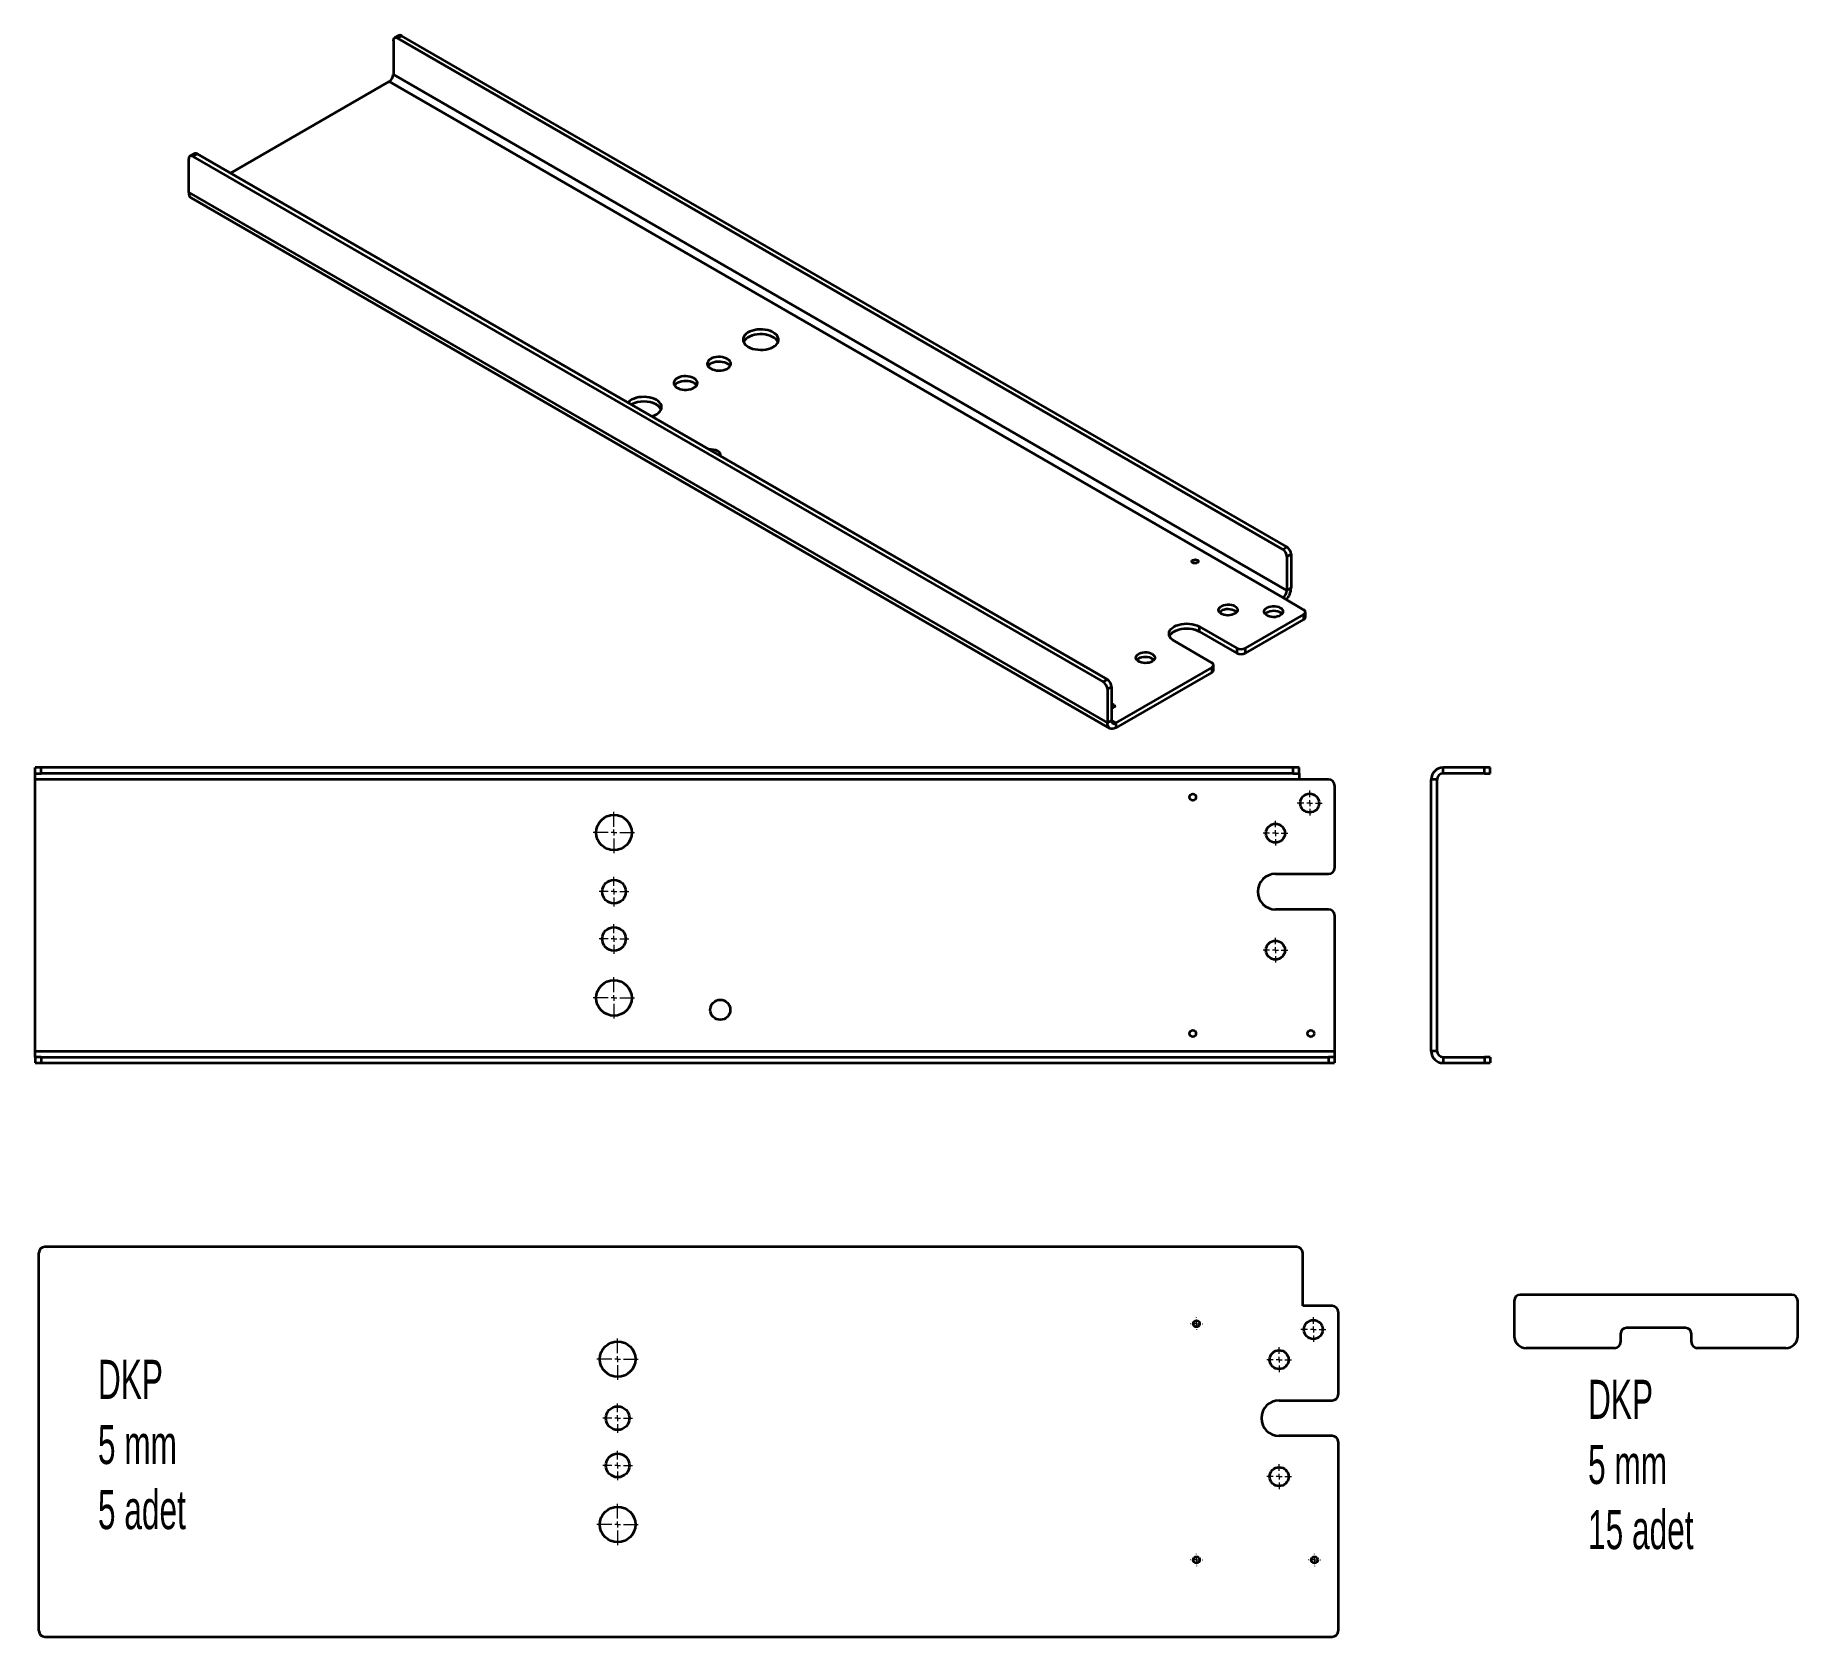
# Model space of a CAD drawing. Header units: millimetres. Extents: x -476 to 1016, y -202 to 1154.
import ezdxf

# ---------------------------------------------------------------- set-up
doc = ezdxf.new("R2010")
doc.units = ezdxf.units.MM
doc.styles.add('SLDTEXTSTYLE0', font='TXT', dxfattribs={"width": 0.605})

# ---------------------------------------------------------------- blocks, each defined once
blk = doc.blocks.new('SW_CENTERMARKSYMBOL_0')
at = {"color": 0, "linetype": 'Continuous', "lineweight": 18}
for p, q in [((-5, 0), (-10.5, 0)), ((0, 0), (-2.5, 0)), ((0, 5), (0, 10.5)), ((0, 0), (0, 2.5)), ((0, 0), (0, -2.5)), ((0, 0), (2.5, 0)), ((5, 0), (10.5, 0)), ((0, -5), (0, -10.5))]:
    blk.add_line(p, q, dxfattribs=at)
blk = doc.blocks.new('SW_CENTERMARKSYMBOL_1')
at = {"color": 0, "linetype": 'Continuous', "lineweight": 18}
for p, q in [((-5, 0), (-10.5, 0)), ((0, 0), (-2.5, 0)), ((0, 5), (0, 10.5)), ((0, 0), (0, 2.5)), ((0, 0), (0, -2.5)), ((0, 0), (2.5, 0)), ((5, 0), (10.5, 0)), ((0, -5), (0, -10.5))]:
    blk.add_line(p, q, dxfattribs=at)
blk = doc.blocks.new('SW_CENTERMARKSYMBOL_2')
at = {"color": 0, "linetype": 'Continuous', "lineweight": 18}
for p, q in [((-5, 0), (-10.5, 0)), ((0, 0), (-2.5, 0)), ((0, 5), (0, 10.5)), ((0, 0), (0, 2.5)), ((0, 0), (0, -2.5)), ((0, 0), (2.5, 0)), ((5, 0), (10.5, 0)), ((0, -5), (0, -10.5))]:
    blk.add_line(p, q, dxfattribs=at)
blk = doc.blocks.new('SW_CENTERMARKSYMBOL_3')
at = {"color": 0, "linetype": 'Continuous', "lineweight": 18}
for p, q in [((0, 5), (0, 17.5)), ((-5, 0), (-17.5, 0)), ((0, 0), (-2.5, 0)), ((0, 0), (0, 2.5)), ((0, 0), (0, -2.5)), ((0, 0), (2.5, 0)), ((5, 0), (17.5, 0)), ((0, -5), (0, -17.5))]:
    blk.add_line(p, q, dxfattribs=at)
blk = doc.blocks.new('SW_CENTERMARKSYMBOL_4')
at = {"color": 0, "linetype": 'Continuous', "lineweight": 18}
for p, q in [((-5, 0), (-12.5, 0)), ((0, 0), (-2.5, 0)), ((0, 5), (0, 12.5)), ((0, 0), (0, 2.5)), ((0, 0), (0, -2.5)), ((0, 0), (2.5, 0)), ((5, 0), (12.5, 0)), ((0, -5), (0, -12.5))]:
    blk.add_line(p, q, dxfattribs=at)
blk = doc.blocks.new('SW_CENTERMARKSYMBOL_5')
at = {"color": 0, "linetype": 'Continuous', "lineweight": 18}
for p, q in [((-5, 0), (-12.5, 0)), ((0, 0), (-2.5, 0)), ((0, 5), (0, 12.5)), ((0, 0), (0, 2.5)), ((0, 0), (0, -2.5)), ((0, 0), (2.5, 0)), ((5, 0), (12.5, 0)), ((0, -5), (0, -12.5))]:
    blk.add_line(p, q, dxfattribs=at)
blk = doc.blocks.new('SW_CENTERMARKSYMBOL_6')
at = {"color": 0, "linetype": 'Continuous', "lineweight": 18}
for p, q in [((0, 5), (0, 17.5)), ((-5, 0), (-17.5, 0)), ((0, 0), (-2.5, 0)), ((0, 0), (0, 2.5)), ((0, 0), (0, -2.5)), ((0, 0), (2.5, 0)), ((5, 0), (17.5, 0)), ((0, -5), (0, -17.5))]:
    blk.add_line(p, q, dxfattribs=at)
blk = doc.blocks.new('SW_CENTERMARKSYMBOL_7')
at = {"color": 0, "linetype": 'Continuous', "lineweight": 18}
for p, q in [((-5, 0), (-10.5, 0)), ((0, 0), (-2.5, 0)), ((0, 5), (0, 10.5)), ((0, 0), (0, 2.5)), ((0, 0), (0, -2.5)), ((0, 0), (2.5, 0)), ((5, 0), (10.5, 0)), ((0, -5), (0, -10.5))]:
    blk.add_line(p, q, dxfattribs=at)
blk = doc.blocks.new('SW_CENTERMARKSYMBOL_8')
at = {"color": 0, "linetype": 'Continuous', "lineweight": 18}
for p, q in [((-5, 0), (-10.5, 0)), ((0, 0), (-2.5, 0)), ((0, 5), (0, 10.5)), ((0, 0), (0, 2.5)), ((0, 0), (0, -2.5)), ((0, 0), (2.5, 0)), ((5, 0), (10.5, 0)), ((0, -5), (0, -10.5))]:
    blk.add_line(p, q, dxfattribs=at)
blk = doc.blocks.new('SW_CENTERMARKSYMBOL_9')
at = {"color": 0, "linetype": 'Continuous', "lineweight": 18}
for p, q in [((-5, 0), (-10.5, 0)), ((0, 0), (-2.5, 0)), ((0, 5), (0, 10.5)), ((0, 0), (0, 2.5)), ((0, 0), (0, -2.5)), ((0, 0), (2.5, 0)), ((5, 0), (10.5, 0)), ((0, -5), (0, -10.5))]:
    blk.add_line(p, q, dxfattribs=at)
blk = doc.blocks.new('SW_CENTERMARKSYMBOL_10')
at = {"color": 0, "linetype": 'Continuous', "lineweight": 18}
for p, q in [((-5, 0), (-5.25, 0)), ((0, 0), (-2.5, 0)), ((0, 5), (0, 5.25)), ((0, 0), (0, 2.5)), ((0, 0), (0, -2.5)), ((0, 0), (2.5, 0)), ((5, 0), (5.25, 0)), ((0, -5), (0, -5.25))]:
    blk.add_line(p, q, dxfattribs=at)
blk = doc.blocks.new('SW_CENTERMARKSYMBOL_11')
at = {"color": 0, "linetype": 'Continuous', "lineweight": 18}
for p, q in [((-5, 0), (-5.25, 0)), ((0, 0), (-2.5, 0)), ((0, 5), (0, 5.25)), ((0, 0), (0, 2.5)), ((0, 0), (0, -2.5)), ((0, 0), (2.5, 0)), ((5, 0), (5.25, 0)), ((0, -5), (0, -5.25))]:
    blk.add_line(p, q, dxfattribs=at)
blk = doc.blocks.new('SW_CENTERMARKSYMBOL_12')
at = {"color": 0, "linetype": 'Continuous', "lineweight": 18}
for p, q in [((-5, 0), (-5.25, 0)), ((0, 0), (-2.5, 0)), ((0, 5), (0, 5.25)), ((0, 0), (0, 2.5)), ((0, 0), (0, -2.5)), ((0, 0), (2.5, 0)), ((5, 0), (5.25, 0)), ((0, -5), (0, -5.25))]:
    blk.add_line(p, q, dxfattribs=at)
blk = doc.blocks.new('SW_CENTERMARKSYMBOL_13')
at = {"color": 0, "linetype": 'Continuous', "lineweight": 18}
for p, q in [((0, 5), (0, 17.5)), ((-5, 0), (-17.5, 0)), ((0, 0), (-2.5, 0)), ((0, 0), (0, 2.5)), ((0, 0), (0, -2.5)), ((0, 0), (2.5, 0)), ((5, 0), (17.5, 0)), ((0, -5), (0, -17.5))]:
    blk.add_line(p, q, dxfattribs=at)
blk = doc.blocks.new('SW_CENTERMARKSYMBOL_14')
at = {"color": 0, "linetype": 'Continuous', "lineweight": 18}
for p, q in [((-5, 0), (-12.5, 0)), ((0, 0), (-2.5, 0)), ((0, 5), (0, 12.5)), ((0, 0), (0, 2.5)), ((0, 0), (0, -2.5)), ((0, 0), (2.5, 0)), ((5, 0), (12.5, 0)), ((0, -5), (0, -12.5))]:
    blk.add_line(p, q, dxfattribs=at)
blk = doc.blocks.new('SW_CENTERMARKSYMBOL_15')
at = {"color": 0, "linetype": 'Continuous', "lineweight": 18}
for p, q in [((-5, 0), (-12.5, 0)), ((0, 0), (-2.5, 0)), ((0, 5), (0, 12.5)), ((0, 0), (0, 2.5)), ((0, 0), (0, -2.5)), ((0, 0), (2.5, 0)), ((5, 0), (12.5, 0)), ((0, -5), (0, -12.5))]:
    blk.add_line(p, q, dxfattribs=at)
blk = doc.blocks.new('SW_CENTERMARKSYMBOL_16')
at = {"color": 0, "linetype": 'Continuous', "lineweight": 18}
for p, q in [((0, 5), (0, 17.5)), ((-5, 0), (-17.5, 0)), ((0, 0), (-2.5, 0)), ((0, 0), (0, 2.5)), ((0, 0), (0, -2.5)), ((0, 0), (2.5, 0)), ((5, 0), (17.5, 0)), ((0, -5), (0, -17.5))]:
    blk.add_line(p, q, dxfattribs=at)

msp = doc.modelspace()

# ---------------------------------------------------------------- linework, layer by layer
at = {"color": 7, "linetype": 'Continuous', "lineweight": 35}
for p, q in [((-173.3, 1149.5), (-173.3, 1120.9)), ((-168.8, 1153.8), (-172.3, 1151.8)), ((-169.8, 1151.5), (-166.3, 1153.6)), ((579.7, 718.8), (-169.8, 1151.5)), ((583.3, 720.9), (-166.3, 1153.6)), ((-173.3, 1120.9), (583.3, 684.1)), ((-311.2, 1037.2), (-176.9, 1114.8)), ((579.7, 678), (-176.9, 1114.8)), ((-346.6, 1020.9), (-346.6, 1049.5)), ((-342, 1053.8), (-345.6, 1051.8)), ((-339.5, 1053.6), (-343.1, 1051.5)), ((-343.1, 1051.5), (427.7, 606.6)), ((-339.5, 1053.6), (431.2, 608.6)), ((-346.6, 1020.9), (431.2, 571.9)), ((-344.5, 1016.3), (433.3, 567.3)), ((579.7, 718.8), (583.3, 720.9)), ((583.3, 712.7), (586.8, 714.8)), ((583.3, 712.7), (583.3, 684.1)), ((586.8, 714.8), (586.8, 686.2)), ((597.4, 667.8), (579.7, 678)), ((583.3, 684.1), (586.8, 686.2)), ((597.4, 663.7), (547.9, 635.1)), ((597.4, 659.6), (547.9, 631.1)), ((597.4, 663.7), (597.4, 659.6)), ((598.9, 661.7), (598.9, 665.8)), ((509, 653.5), (540.8, 635.1)), ((509, 653.5), (509, 649.4)), ((509, 649.4), (540.8, 631.1)), ((519.6, 622.9), (487.8, 641.3)), ((540.8, 635.1), (540.8, 631.1)), ((547.9, 635.1), (547.9, 631.1)), ((519.6, 618.8), (438.3, 571.9)), ((519.6, 614.7), (438.3, 567.8)), ((519.6, 618.8), (519.6, 614.7)), ((521.1, 616.8), (521.1, 620.9)), ((431.2, 608.6), (427.7, 606.6)), ((434.8, 602.5), (431.2, 600.5)), ((431.2, 600.5), (431.2, 571.9)), ((434.8, 602.5), (434.8, 573.9)), ((434.8, 573.9), (431.2, 571.9)), ((434.8, 573.9), (438.3, 571.9)), ((438.3, 571.9), (438.3, 567.8)), ((-476.5, 529.1), (-476.5, 534.1)), ((-471.5, 534.1), (-476.5, 534.1)), ((-476.5, 529.1), (-471.5, 529.1)), ((-476.5, 524.1), (-476.5, 529.1)), ((593.5, 524.1), (-476.5, 524.1)), ((-476.5, 294.1), (-476.5, 524.1)), ((-471.5, 529.1), (-471.5, 534.1)), ((588.5, 534.1), (-471.5, 534.1)), ((588.5, 529.1), (-471.5, 529.1)), ((588.5, 529.1), (588.5, 534.1)), ((593.5, 534.1), (588.5, 534.1)), ((588.5, 529.1), (593.5, 529.1)), ((593.5, 529.1), (593.5, 534.1)), ((593.5, 529.1), (593.5, 524.1)), ((618.5, 524.1), (593.5, 524.1)), ((710.4, 524.1), (705.4, 524.1)), ((705.4, 294.1), (705.4, 524.1)), ((710.4, 294.1), (710.4, 524.1)), ((715.4, 529.1), (715.4, 534.1)), ((750.4, 534.1), (715.4, 534.1)), ((750.4, 529.1), (715.4, 529.1)), ((750.4, 529.1), (750.4, 534.1)), ((755.4, 534.1), (750.4, 534.1)), ((750.4, 529.1), (755.4, 529.1)), ((755.4, 529.1), (755.4, 534.1)), ((623.5, 519.1), (623.5, 449.1)), ((573.5, 444.1), (618.5, 444.1)), ((618.5, 414.1), (573.5, 414.1)), ((623.5, 409.1), (623.5, 294.1)), ((-476.5, 294.1), (623.5, 294.1)), ((-476.5, 289.1), (-476.5, 294.1)), ((-476.5, 289.1), (-476.5, 284.1)), ((-471.5, 289.1), (-476.5, 289.1)), ((-476.5, 284.1), (-471.5, 284.1)), ((-471.5, 289.1), (618.5, 289.1)), ((-471.5, 289.1), (-471.5, 284.1)), ((-471.5, 284.1), (618.5, 284.1)), ((618.5, 289.1), (618.5, 284.1)), ((623.5, 289.1), (618.5, 289.1)), ((618.5, 284.1), (623.5, 284.1)), ((623.5, 294.1), (623.5, 289.1)), ((623.5, 289.1), (623.5, 284.1)), ((710.4, 294.1), (705.4, 294.1)), ((715.4, 289.1), (715.4, 284.1)), ((715.4, 289.1), (750.4, 289.1)), ((715.4, 284.1), (750.4, 284.1)), ((750.4, 289.1), (750.4, 284.1)), ((755.4, 289.1), (750.4, 289.1)), ((750.4, 284.1), (755.4, 284.1)), ((755.4, 289.1), (755.4, 284.1)), ((-473.4, -196.6), (-473.4, 123.4)), ((591.6, 128.4), (-468.4, 128.4)), ((596.6, 78.4), (596.6, 123.4)), ((621.6, 78.4), (596.6, 78.4)), ((775.7, 82.8), (775.7, 52.8)), ((1010.7, 87.8), (780.7, 87.8)), ((1015.7, 52.8), (1015.7, 82.8)), ((626.6, 73.4), (626.6, 3.4)), ((920.7, 59.8), (870.7, 59.8)), ((865.7, 54.8), (865.7, 47.8)), ((925.7, 47.8), (925.7, 54.8)), ((860.7, 42.8), (785.7, 42.8)), ((1005.7, 42.8), (930.7, 42.8)), ((576.6, -1.6), (621.6, -1.6)), ((621.6, -31.6), (576.6, -31.6)), ((626.6, -36.6), (626.6, -196.6)), ((-468.4, -201.6), (621.6, -201.6))]:
    msp.add_line(p, q, dxfattribs=at)
at = {"color": 7, "linetype": 'Continuous', "lineweight": 35, "flags": 128}
for points in [[(127.2, 890.3), (128.9, 889.4), (130.9, 888.7), (133, 888.2), (135.2, 887.9), (137.5, 887.7), (139.8, 887.8), (142, 888.1), (144.2, 888.6), (146.2, 889.2), (148, 890), (149.5, 891), (150.8, 892.1), (151.8, 893.3), (152.4, 894.6), (152.8, 895.9), (152.7, 897.2), (152.3, 898.5), (151.6, 899.8), (150.5, 901), (149.2, 902), (147.5, 903), (145.7, 903.8), (143.7, 904.4), (141.5, 904.8), (139.2, 905), (136.9, 905), (134.6, 904.9), (132.4, 904.5), (130.4, 903.9), (128.5, 903.2), (126.8, 902.3), (125.3, 901.2), (124.2, 900.1), (123.4, 898.9), (122.9, 897.6), (122.8, 896.2), (123, 894.9), (123.6, 893.6), (124.5, 892.4), (125.7, 891.3), (127.2, 890.3)], [(152.4, 894.4), (152.3, 894.5), (151.6, 895.7), (150.5, 896.9), (149.2, 898), (147.5, 898.9), (145.7, 899.7), (143.7, 900.3), (141.5, 900.7), (139.2, 900.9), (136.9, 901), (134.6, 900.8), (132.4, 900.4), (130.4, 899.8), (128.5, 899.1), (126.8, 898.2), (125.3, 897.2), (124.2, 896), (123.4, 894.8), (123.2, 894.4)], [(95.4, 871.9), (96.8, 871.2), (98.5, 870.7), (100.3, 870.3), (102.2, 870.2), (104.1, 870.3), (105.9, 870.6), (107.6, 871.1), (109.2, 871.7), (110.4, 872.5), (111.4, 873.5), (112.1, 874.5), (112.4, 875.6), (112.4, 876.7), (112, 877.7), (111.2, 878.8), (110.1, 879.7), (108.8, 880.4), (107.2, 881.1), (105.5, 881.5), (103.6, 881.7), (101.7, 881.7), (99.8, 881.6), (98.1, 881.2), (96.4, 880.6), (95, 879.9), (93.9, 879), (93.1, 878), (92.6, 876.9), (92.4, 875.9), (92.7, 874.8), (93.2, 873.7), (94.1, 872.8), (95.4, 871.9)], [(111.8, 873.9), (111.2, 874.7), (110.1, 875.6), (108.8, 876.4), (107.2, 877), (105.5, 877.4), (103.6, 877.6), (101.7, 877.7), (99.8, 877.5), (98.1, 877.1), (96.4, 876.5), (95, 875.8), (93.9, 874.9), (93.1, 873.9)], [(81.2, 863.7), (79.7, 864.4), (78.1, 865), (76.3, 865.3), (74.4, 865.4), (72.5, 865.4), (70.6, 865.1), (68.9, 864.6), (67.4, 863.9), (66.1, 863.1), (65.1, 862.2), (64.5, 861.2), (64.2, 860.1), (64.2, 859), (64.6, 857.9), (65.4, 856.9), (66.4, 856), (67.8, 855.2), (69.3, 854.6), (71.1, 854.2), (73, 853.9), (74.9, 853.9), (76.7, 854.1), (78.5, 854.5), (80.1, 855), (81.5, 855.8), (82.7, 856.7), (83.5, 857.6), (84, 858.7), (84.1, 859.8), (83.9, 860.9), (83.3, 861.9), (82.4, 862.9), (81.2, 863.7)], [(81.2, 859.7), (79.7, 860.4), (78.1, 860.9), (76.3, 861.2), (74.4, 861.3), (72.5, 861.3), (70.6, 861), (68.9, 860.5), (67.4, 859.9), (66.1, 859), (65.1, 858.1), (64.8, 857.6)], [(49.4, 845.4), (47.6, 846.2), (45.7, 846.9), (43.6, 847.5), (41.4, 847.8), (39.1, 847.9), (36.8, 847.8), (34.5, 847.6), (32.4, 847.1), (30.4, 846.4), (28.6, 845.6), (27, 844.6), (25.7, 843.5), (25.3, 843)], [(45.3, 831.4), (46.2, 831.7), (48.1, 832.5), (49.8, 833.4), (51.2, 834.4), (52.4, 835.6), (53.2, 836.8), (53.7, 838.1), (53.8, 839.4), (53.6, 840.7), (53, 842), (52.1, 843.2), (50.9, 844.4), (49.4, 845.4)], [(507.4, 709.7), (508, 709.3), (508.2, 708.7), (508.1, 708.1), (507.6, 707.6), (506.8, 707.2), (505.9, 707.1), (504.8, 707.1), (503.9, 707.3), (503.2, 707.7), (502.8, 708.3), (502.8, 708.8), (503.1, 709.4), (503.7, 709.8), (504.6, 710.1), (505.6, 710.2), (506.6, 710.1), (507.4, 709.7)], [(539.1, 670.9), (540.1, 670.1), (540.9, 669.2), (541.3, 668.2), (541.4, 667.2), (541.1, 666.2), (540.4, 665.3), (539.4, 664.5), (538.1, 663.9), (536.6, 663.4), (534.9, 663.1), (533.2, 663), (531.5, 663.1), (529.9, 663.5), (528.4, 664), (527.2, 664.7), (526.2, 665.5), (525.6, 666.5), (525.4, 667.5), (525.6, 668.5), (526.1, 669.4), (526.9, 670.3), (528.1, 671), (529.5, 671.6), (531.1, 672), (532.8, 672.2), (534.5, 672.2), (536.2, 671.9), (537.7, 671.5), (539.1, 670.9)], [(540.6, 665.6), (540.6, 665.6), (539.6, 666.4), (538.4, 667.1), (537, 667.7), (535.3, 668), (533.6, 668.1), (531.9, 668.1), (530.2, 667.8), (528.7, 667.3), (527.5, 666.6), (526.4, 665.8), (526.2, 665.6)], [(577.6, 669.4), (578.7, 668.7), (579.5, 667.8), (579.9, 666.8), (579.9, 665.8), (579.6, 664.8), (578.9, 663.9), (577.9, 663.1), (576.6, 662.4), (575.1, 661.9), (573.5, 661.6), (571.7, 661.6), (570, 661.7), (568.4, 662), (566.9, 662.6), (565.7, 663.3), (564.8, 664.1), (564.2, 665.1), (563.9, 666), (564.1, 667), (564.6, 668), (565.4, 668.9), (566.6, 669.6), (568, 670.2), (569.6, 670.6), (571.3, 670.8), (573, 670.7), (574.7, 670.5), (576.3, 670.1), (577.6, 669.4)], [(579.1, 664.1), (579.1, 664.1), (578.2, 665), (577, 665.7), (575.5, 666.2), (573.9, 666.6), (572.2, 666.7), (570.4, 666.6), (568.8, 666.3), (567.3, 665.8), (566, 665.2), (565, 664.4), (564.8, 664.1)], [(487.8, 641.3), (486.3, 642.3), (485, 643.5), (484.1, 644.7), (483.6, 646), (483.4, 647.4), (483.6, 648.7), (484.1, 650.1), (485, 651.3), (486.3, 652.5), (487.8, 653.5), (489.6, 654.4), (491.6, 655.1), (493.8, 655.6), (496.1, 655.9), (498.4, 656.1), (500.8, 655.9), (503, 655.6), (505.2, 655.1), (507.2, 654.4), (509, 653.5)], [(483.8, 645.4), (484.1, 646), (485, 647.2), (486.3, 648.4), (487.8, 649.4), (489.6, 650.3), (491.6, 651), (493.8, 651.5), (496.1, 651.9), (498.4, 652), (500.8, 651.9), (503, 651.5), (505.2, 651), (507.2, 650.3), (509, 649.4)], [(469.1, 630.5), (470.1, 629.7), (470.9, 628.8), (471.3, 627.8), (471.4, 626.8), (471.1, 625.8), (470.4, 624.9), (469.4, 624.1), (468.1, 623.4), (466.6, 622.9), (464.9, 622.7), (463.2, 622.6), (461.5, 622.7), (459.8, 623.1), (458.4, 623.6), (457.2, 624.3), (456.2, 625.1), (455.6, 626.1), (455.4, 627.1), (455.5, 628.1), (456.1, 629), (456.9, 629.9), (458.1, 630.6), (459.5, 631.2), (461.1, 631.6), (462.8, 631.8), (464.5, 631.8), (466.2, 631.5), (467.7, 631.1), (469.1, 630.5)], [(470.6, 625.1), (470.6, 625.2), (469.6, 626), (468.4, 626.7), (467, 627.2), (465.3, 627.6), (463.6, 627.7), (461.9, 627.6), (460.2, 627.3), (458.7, 626.9), (457.4, 626.2), (456.4, 625.4), (456.2, 625.1)], [(436.7, 587.3), (437.3, 586.8), (437.5, 586.2), (437.4, 585.7), (436.9, 585.2), (436.1, 584.8), (435.1, 584.6), (434.8, 584.6)], [(438.3, 567.8), (436.9, 567.2), (435.6, 566.9), (434.4, 566.9), (433.3, 567.3), (432.4, 568), (431.8, 569.1), (431.4, 570.4), (431.2, 571.9)]]:
    msp.add_lwpolyline(points, dxfattribs=at)
at = {"color": 7, "linetype": 'Continuous', "lineweight": 35}
for centre, radius in [((503.5, 509.1), 2.75), ((602.5, 504.1), 8), ((13.5, 479.1), 15), ((573.5, 478.6), 8), ((13.5, 429.1), 10), ((13.5, 389.1), 10), ((573.5, 379.6), 8), ((13.5, 339.1), 15), ((103.5, 329.1), 8.5), ((503.5, 309.1), 2.75), ((603.5, 309.1), 2.75), ((506.6, 63.4), 2.75), ((605.6, 58.4), 8), ((16.6, 33.4), 15), ((576.6, 32.9), 8), ((16.6, -16.6), 10), ((16.6, -56.6), 10), ((576.6, -66.1), 8), ((16.6, -106.6), 15), ((506.6, -136.6), 2.75), ((606.6, -136.6), 2.75)]:
    msp.add_circle(centre, radius, dxfattribs=at)
for centre, radius, start, end in [((-171.2, 1149.8), 2.18, 50.7967, 189.214), ((-167.7, 1151.5), 2.51, 54.3824, 114.3071), ((-181, 1121.3), 7.68, 302.6055, 357.3945), ((-344.4, 1049.8), 2.18, 50.7967, 189.214), ((-341, 1051.5), 2.51, 54.3824, 114.3071), ((-341.8, 1020.3), 4.8, 172.7442, 235.9436), ((78.2, 854), 6.4, 34.3738, 62.038), ((38.8, 821.1), 22.9, 62.3432, 117.6389), ((45.4, 833.4), 8.87, 25.4902, 62.9293), ((95.4, 790.6), 12.8, 62.3818, 96.3137), ((100, 798.3), 3.82, 349.997, 68.8829), ((575.6, 712.4), 7.68, 2.6055, 57.3945), ((579.1, 714.4), 7.68, 2.6055, 57.3945), ((575.6, 684.5), 7.68, 302.6055, 357.3945), ((571.3, 686.9), 15.5, 316.868, 357.3025), ((596.6, 665.8), 2.18, 290.7834, 69.2166), ((596.4, 661.9), 2.51, 294.3747, 354.3052), ((544.4, 642), 7.69, 242.6097, 297.3903), ((544.4, 637.9), 7.69, 242.6097, 297.3903), ((518.8, 620.9), 2.18, 290.7834, 69.2166), ((518.6, 617), 2.51, 294.3747, 354.3052), ((423.6, 600.1), 7.68, 2.6055, 57.3945), ((427.1, 602.1), 7.68, 2.6055, 57.3945), ((434.8, 583.6), 4.11, 62.4883, 90.6155), ((436.9, 573.6), 2.18, 170.786, 309.2033), ((618.5, 519.1), 5, 0, 90), ((715.4, 524.1), 10, 90, 180), ((715.4, 524.1), 5, 90, 180), ((618.5, 449.1), 5, 270, 0), ((573.5, 429.1), 15, 90, 270), ((618.5, 409.1), 5, 0, 90), ((715.4, 294.1), 10, 180, 270), ((715.4, 294.1), 5, 180, 270), ((-468.4, 123.4), 5, 90, 180), ((591.6, 123.4), 5, 0, 90), ((621.6, 73.4), 5, 0, 90), ((780.7, 82.8), 5, 90, 180), ((1010.7, 82.8), 5, 0, 90), ((870.7, 54.8), 5, 90, 180), ((920.7, 54.8), 5, 0, 90), ((785.7, 52.8), 10, 180, 270), ((860.7, 47.8), 5, 270, 0), ((930.7, 47.8), 5, 180, 270), ((1005.7, 52.8), 10, 270, 0), ((621.6, 3.4), 5, 270, 0), ((576.6, -16.6), 15, 90, 270), ((621.6, -36.6), 5, 0, 90), ((-468.4, -196.6), 5, 180, 270), ((621.6, -196.6), 5, 270, 0)]:
    msp.add_arc(centre, radius, start, end, dxfattribs=at)

# ---------------------------------------------------------------- block references
at = {"color": 7, "linetype": 'Continuous', "lineweight": 18}
for name, p in [('SW_CENTERMARKSYMBOL_2', (602.5, 504.1)), ('SW_CENTERMARKSYMBOL_3', (13.5, 479.1)), ('SW_CENTERMARKSYMBOL_1', (573.5, 478.6)), ('SW_CENTERMARKSYMBOL_4', (13.5, 429.1)), ('SW_CENTERMARKSYMBOL_5', (13.5, 389.1)), ('SW_CENTERMARKSYMBOL_0', (573.5, 379.6)), ('SW_CENTERMARKSYMBOL_6', (13.5, 339.1)), ('SW_CENTERMARKSYMBOL_10', (506.6, 63.4)), ('SW_CENTERMARKSYMBOL_9', (605.6, 58.4)), ('SW_CENTERMARKSYMBOL_13', (16.6, 33.4)), ('SW_CENTERMARKSYMBOL_7', (576.6, 32.9)), ('SW_CENTERMARKSYMBOL_14', (16.6, -16.6)), ('SW_CENTERMARKSYMBOL_15', (16.6, -56.6)), ('SW_CENTERMARKSYMBOL_8', (576.6, -66.1)), ('SW_CENTERMARKSYMBOL_16', (16.6, -106.6)), ('SW_CENTERMARKSYMBOL_11', (506.6, -136.6)), ('SW_CENTERMARKSYMBOL_12', (606.6, -136.6))]:
    msp.add_blockref(name, p, dxfattribs=at)

# ---------------------------------------------------------------- texts
at = {"color": 7, "linetype": 'Continuous', "lineweight": 0, "char_height": 33.073, "attachment_point": 1, "style": 'SLDTEXTSTYLE0'}
for s, insert in [('DKP^J5 mm^J5 adet', (-423.4, 32.8)), ('DKP^J5 mm^J15 adet', (838.2, 15.9))]:
    msp.add_mtext(s, dxfattribs=dict(at, insert=insert))

doc.saveas('drawing.dxf')
